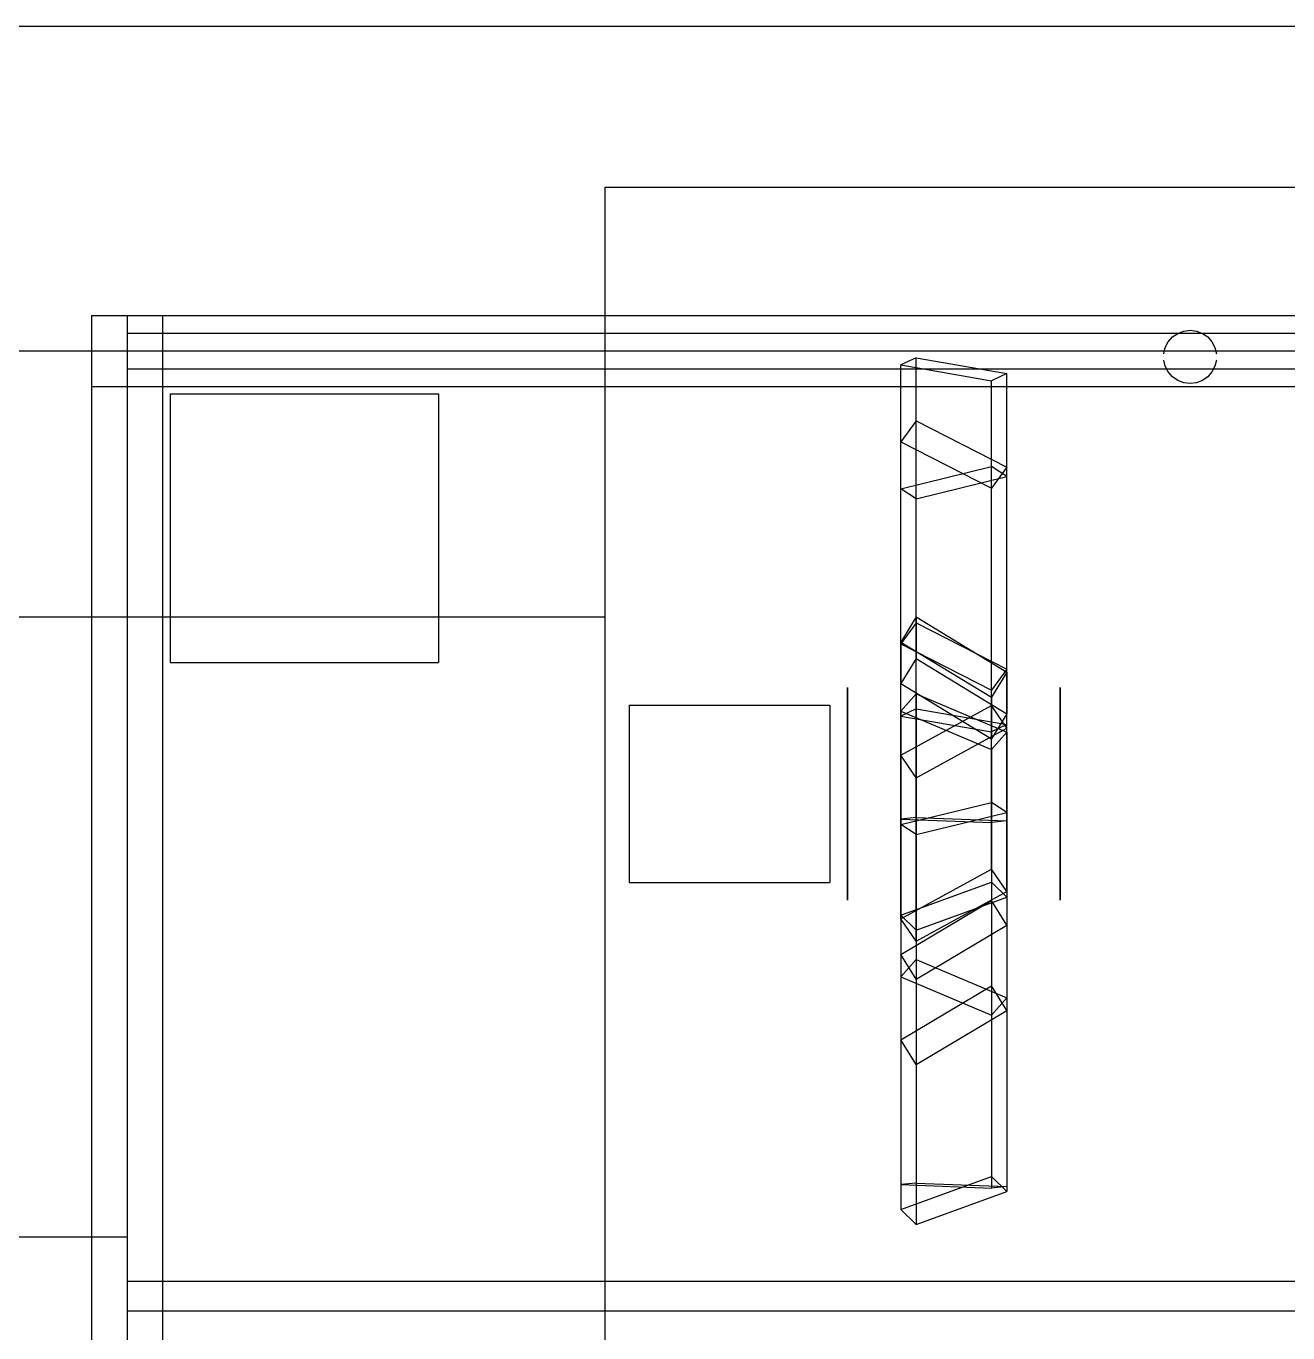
# Model space of a CAD drawing. Header units: millimetres. Extents: x -1175 to 655, y -895 to 720.
# Drawn here: x -434.78 to -411.28, y -331.39 to -307.05 of the extents above; entities that cross this region are included whole.
import ezdxf

# ---------------------------------------------------------------- set-up
doc = ezdxf.new("R2010")
doc.units = ezdxf.units.MM
doc.layers.add('HIDDEN', color=8, linetype='Continuous')
doc.layers.add('VISIBLE', color=7, linetype='Continuous')

msp = doc.modelspace()

# ---------------------------------------------------------------- linework, layer by layer
at = {"layer": 'HIDDEN'}
for points in [[(-492, -307.048), (-352, -307.048)], [(-424, -310.048), (-360, -310.048)], [(-424, -310.048), (-424, -370.048)], [(-433.56, -312.438), (-432.24, -312.438)], [(-433.56, -312.438), (-432.24, -312.438)], [(-433.56, -312.438), (-433.56, -313.758)], [(-433.56, -312.438), (-433.56, -313.758)], [(-432.9, -312.438), (-306.4, -312.438)], [(-432.9, -312.438), (-306.4, -312.438)], [(-432.9, -312.438), (-432.9, -313.758)], [(-432.9, -312.438), (-432.9, -313.758)], [(-432.9, -312.438), (-352, -312.438)], [(-432.9, -312.438), (-306.4, -312.438)], [(-432.9, -312.438), (-432.9, -313.758)], [(-432.9, -312.438), (-432.9, -313.758)], [(-432.24, -312.438), (-432.24, -313.758)], [(-432.24, -312.438), (-432.24, -313.758)], [(-413.33, -312.77), (-413.218, -312.728)], [(-413.218, -312.728), (-413.1, -312.713)], [(-413.1, -312.713), (-412.982, -312.728)], [(-412.982, -312.728), (-412.87, -312.77)], [(-432.9, -312.768), (-306.4, -312.768)], [(-432.9, -312.768), (-306.4, -312.768)], [(-432.9, -312.768), (-432.9, -313.428)], [(-432.9, -312.768), (-432.9, -313.428)], [(-413.563, -313.033), (-413.507, -312.927)], [(-413.507, -312.927), (-413.428, -312.838)], [(-413.428, -312.838), (-413.33, -312.77)], [(-412.87, -312.77), (-412.772, -312.838)], [(-412.772, -312.838), (-412.693, -312.927)], [(-412.693, -312.927), (-412.637, -313.033)], [(-443.9, -313.098), (-432.9, -313.098)], [(-443.9, -313.098), (-432.9, -313.098)], [(-433.56, -313.098), (-432.24, -313.098)], [(-433.56, -313.098), (-432.24, -313.098)], [(-433.56, -313.098), (-433.56, -348.298)], [(-433.56, -313.098), (-433.56, -348.298)], [(-433.56, -313.098), (-432.24, -313.098)], [(-433.56, -313.098), (-432.24, -313.098)], [(-433.56, -313.098), (-433.56, -348.298)], [(-433.56, -313.098), (-433.56, -348.298)], [(-432.9, -313.098), (-306.4, -313.098)], [(-432.9, -313.098), (-306.4, -313.098)], [(-432.9, -313.098), (-432.9, -348.298)], [(-432.9, -313.098), (-432.9, -348.298)], [(-432.9, -313.098), (-306.4, -313.098)], [(-432.9, -313.098), (-306.4, -313.098)], [(-432.9, -313.098), (-432.9, -348.298)], [(-432.9, -313.098), (-432.9, -348.298)], [(-432.9, -313.098), (-432.9, -329.598)], [(-432.9, -313.098), (-432.9, -329.598)], [(-432.24, -313.098), (-432.24, -348.298)], [(-432.24, -313.098), (-432.24, -348.298)], [(-432.24, -313.098), (-432.24, -348.298)], [(-432.24, -313.098), (-432.24, -348.298)], [(-413.591, -313.149), (-413.563, -313.033)], [(-412.637, -313.033), (-412.609, -313.149)], [(-432.9, -313.428), (-306.4, -313.428)], [(-432.9, -313.428), (-306.4, -313.428)], [(-418.2, -313.225), (-418.488, -313.358)], [(-418.488, -313.358), (-416.8, -313.653)], [(-418.488, -319.897), (-418.488, -313.358)], [(-418.2, -313.225), (-416.512, -313.519)], [(-418.2, -319.764), (-418.2, -313.225)], [(-413.563, -313.384), (-413.591, -313.268)], [(-413.507, -313.49), (-413.563, -313.384)], [(-412.637, -313.384), (-412.693, -313.49)], [(-412.609, -313.268), (-412.637, -313.384)], [(-416.512, -313.519), (-416.8, -313.653)], [(-416.8, -320.191), (-416.8, -313.653)], [(-416.512, -320.058), (-416.512, -313.519)], [(-413.428, -313.579), (-413.507, -313.49)], [(-413.33, -313.647), (-413.428, -313.579)], [(-413.218, -313.689), (-413.33, -313.647)], [(-413.1, -313.703), (-413.218, -313.689)], [(-412.982, -313.689), (-413.1, -313.703)], [(-412.87, -313.647), (-412.982, -313.689)], [(-412.772, -313.579), (-412.87, -313.647)], [(-412.693, -313.49), (-412.772, -313.579)], [(-433.56, -313.758), (-432.24, -313.758)], [(-433.56, -313.758), (-432.24, -313.758)], [(-432.9, -313.758), (-306.4, -313.758)], [(-432.9, -313.758), (-306.4, -313.758)], [(-432.9, -313.758), (-352, -313.758)], [(-432.9, -313.758), (-306.4, -313.758)], [(-432.1, -313.898), (-427.1, -313.898)], [(-432.1, -313.898), (-427.1, -313.898)], [(-432.1, -313.898), (-432.1, -318.898)], [(-432.1, -313.898), (-432.1, -318.898)], [(-427.1, -313.898), (-427.1, -318.898)], [(-427.1, -313.898), (-427.1, -318.898)], [(-418.2, -314.401), (-418.488, -314.792)], [(-418.2, -314.401), (-416.512, -315.264)], [(-418.2, -318.163), (-418.2, -314.401)], [(-418.488, -314.792), (-416.8, -315.655)], [(-418.488, -318.554), (-418.488, -314.792)], [(-418.488, -315.663), (-416.8, -315.251)], [(-416.512, -315.438), (-416.8, -315.251)], [(-416.8, -321.506), (-416.8, -315.251)], [(-416.512, -315.264), (-416.8, -315.655)], [(-416.512, -319.027), (-416.512, -315.264)], [(-418.2, -315.85), (-416.512, -315.438)], [(-416.8, -319.418), (-416.8, -315.655)], [(-416.512, -321.693), (-416.512, -315.438)], [(-418.2, -315.85), (-418.488, -315.663)], [(-418.488, -321.919), (-418.488, -315.663)], [(-418.2, -322.105), (-418.2, -315.85)], [(-448, -318.048), (-424, -318.048)], [(-424, -318.048), (-424, -362.048)], [(-424, -318.048), (-424, -362.048)], [(-418.2, -318.053), (-418.488, -318.519)], [(-418.2, -318.053), (-416.512, -319.082)], [(-418.2, -318.053), (-418.2, -318.827)], [(-418.2, -318.163), (-418.488, -318.554)], [(-418.2, -318.163), (-416.512, -319.027)], [(-418.488, -318.519), (-416.8, -319.548)], [(-418.488, -318.519), (-418.488, -319.293)], [(-418.488, -318.554), (-416.8, -319.418)], [(-432.1, -318.898), (-427.1, -318.898)], [(-432.1, -318.898), (-427.1, -318.898)], [(-418.2, -318.827), (-418.488, -319.293)], [(-418.2, -318.827), (-416.512, -319.856)], [(-416.512, -319.027), (-416.8, -319.418)], [(-418.488, -319.293), (-416.8, -320.322)], [(-416.512, -319.082), (-416.8, -319.548)], [(-416.512, -319.082), (-416.512, -319.856)], [(-419.48, -319.368), (-419.48, -319.374)], [(-419.48, -319.396), (-419.48, -319.368)], [(-419.48, -319.374), (-419.48, -319.466)], [(-419.48, -319.532), (-419.48, -319.396)], [(-419.48, -319.466), (-419.48, -319.668)], [(-419.48, -319.773), (-419.48, -319.532)], [(-418.2, -319.485), (-418.488, -319.808)], [(-418.2, -319.485), (-416.512, -320.197)], [(-418.2, -319.485), (-418.2, -324.434)], [(-416.8, -319.548), (-416.8, -320.322)], [(-415.52, -319.368), (-415.52, -319.374)], [(-415.52, -319.396), (-415.52, -319.368)], [(-415.52, -319.374), (-415.52, -319.466)], [(-415.52, -319.532), (-415.52, -319.396)], [(-415.52, -319.466), (-415.52, -319.668)], [(-415.52, -319.773), (-415.52, -319.532)], [(-423.55, -319.698), (-419.81, -319.698)], [(-423.55, -319.698), (-419.81, -319.698)], [(-423.55, -319.698), (-423.55, -322.998)], [(-423.55, -319.698), (-423.55, -322.998)], [(-419.81, -319.698), (-419.81, -322.998)], [(-419.81, -319.698), (-419.81, -322.998)], [(-419.48, -319.668), (-419.48, -319.968)], [(-419.48, -320.106), (-419.48, -319.773)], [(-418.488, -320.629), (-416.8, -319.702)], [(-418.2, -319.764), (-418.488, -319.897)], [(-418.2, -319.764), (-416.512, -320.058)], [(-416.512, -320.122), (-416.8, -319.702)], [(-416.8, -322.747), (-416.8, -319.702)], [(-415.52, -319.668), (-415.52, -319.968)], [(-415.52, -320.106), (-415.52, -319.773)], [(-419.48, -319.968), (-419.48, -320.348)], [(-418.488, -319.808), (-416.8, -320.52)], [(-418.488, -319.808), (-418.488, -324.756)], [(-418.488, -319.897), (-416.8, -320.191)], [(-416.512, -319.856), (-416.8, -320.322)], [(-415.52, -319.968), (-415.52, -320.348)], [(-419.48, -320.511), (-419.48, -320.106)], [(-418.2, -321.048), (-416.512, -320.122)], [(-416.512, -320.058), (-416.8, -320.191)], [(-416.512, -320.197), (-416.8, -320.52)], [(-416.512, -323.167), (-416.512, -320.122)], [(-416.512, -320.197), (-416.512, -325.146)], [(-415.52, -320.511), (-415.52, -320.106)], [(-419.48, -320.348), (-419.48, -320.785)], [(-419.48, -320.965), (-419.48, -320.511)], [(-416.8, -320.52), (-416.8, -325.469)], [(-415.52, -320.348), (-415.52, -320.785)], [(-415.52, -320.965), (-415.52, -320.511)], [(-418.2, -321.048), (-418.488, -320.629)], [(-418.488, -323.673), (-418.488, -320.629)], [(-419.48, -320.785), (-419.48, -321.256)], [(-419.48, -321.441), (-419.48, -320.965)], [(-415.52, -320.785), (-415.52, -321.256)], [(-415.52, -321.441), (-415.52, -320.965)], [(-418.2, -324.093), (-418.2, -321.048)], [(-419.48, -321.256), (-419.48, -321.732)], [(-419.48, -321.911), (-419.48, -321.441)], [(-415.52, -321.256), (-415.52, -321.732)], [(-415.52, -321.911), (-415.52, -321.441)], [(-419.48, -321.732), (-419.48, -322.186)], [(-418.488, -321.919), (-416.8, -321.506)], [(-418.2, -322.105), (-416.512, -321.693)], [(-416.512, -321.693), (-416.8, -321.506)], [(-415.52, -321.732), (-415.52, -322.186)], [(-419.48, -322.349), (-419.48, -321.911)], [(-418.2, -321.789), (-418.488, -321.817)], [(-418.488, -321.817), (-416.8, -321.88)], [(-418.488, -321.817), (-418.488, -328.625)], [(-418.2, -322.105), (-418.488, -321.919)], [(-418.2, -321.789), (-416.512, -321.852)], [(-418.2, -321.789), (-418.2, -328.596)], [(-416.512, -321.852), (-416.8, -321.88)], [(-416.8, -321.88), (-416.8, -328.688)], [(-416.512, -321.852), (-416.512, -328.659)], [(-415.52, -322.349), (-415.52, -321.911)], [(-419.48, -322.186), (-419.48, -322.591)], [(-415.52, -322.186), (-415.52, -322.591)], [(-419.48, -322.729), (-419.48, -322.349)], [(-415.52, -322.729), (-415.52, -322.349)], [(-419.48, -322.591), (-419.48, -322.924)], [(-415.52, -322.591), (-415.52, -322.924)], [(-419.48, -323.029), (-419.48, -322.729)], [(-419.48, -322.924), (-419.48, -323.165)], [(-418.488, -323.673), (-416.8, -322.747)], [(-416.512, -323.167), (-416.8, -322.747)], [(-415.52, -323.029), (-415.52, -322.729)], [(-415.52, -322.924), (-415.52, -323.165)], [(-423.55, -322.998), (-419.81, -322.998)], [(-423.55, -322.998), (-419.81, -322.998)], [(-419.48, -323.23), (-419.48, -323.029)], [(-419.48, -323.165), (-419.48, -323.301)], [(-418.488, -323.607), (-416.8, -322.991)], [(-418.2, -324.093), (-416.512, -323.167)], [(-416.8, -322.991), (-416.8, -328.473)], [(-416.512, -323.27), (-416.8, -322.991)], [(-415.52, -323.23), (-415.52, -323.029)], [(-415.52, -323.165), (-415.52, -323.301)], [(-419.48, -323.323), (-419.48, -323.23)], [(-419.48, -323.301), (-419.48, -323.328)], [(-419.48, -323.328), (-419.48, -323.323)], [(-418.488, -324.34), (-416.8, -323.334)], [(-418.2, -323.886), (-416.512, -323.27)], [(-416.8, -323.334), (-416.8, -324.924)], [(-416.512, -323.79), (-416.8, -323.334)], [(-416.512, -323.27), (-416.512, -328.752)], [(-415.52, -323.323), (-415.52, -323.23)], [(-415.52, -323.301), (-415.52, -323.328)], [(-415.52, -323.328), (-415.52, -323.323)], [(-418.488, -323.607), (-418.488, -329.088)], [(-418.2, -323.886), (-418.488, -323.607)], [(-418.2, -324.093), (-418.488, -323.673)], [(-418.2, -324.796), (-416.512, -323.79)], [(-418.2, -323.886), (-418.2, -329.367)], [(-416.512, -323.79), (-416.512, -325.38)], [(-418.488, -324.34), (-418.488, -325.93)], [(-418.2, -324.796), (-418.488, -324.34)], [(-418.2, -324.434), (-418.488, -324.756)], [(-418.2, -324.434), (-416.512, -325.146)], [(-418.488, -324.756), (-416.8, -325.469)], [(-418.2, -324.796), (-418.2, -326.386)], [(-418.488, -325.93), (-416.8, -324.924)], [(-416.512, -325.38), (-416.8, -324.924)], [(-416.512, -325.146), (-416.8, -325.469)], [(-418.2, -326.386), (-416.512, -325.38)], [(-418.2, -326.386), (-418.488, -325.93)], [(-418.488, -329.088), (-416.8, -328.473)], [(-416.512, -328.752), (-416.8, -328.473)], [(-418.2, -328.596), (-418.488, -328.625)], [(-418.488, -328.625), (-416.8, -328.688)], [(-418.2, -328.596), (-416.512, -328.659)], [(-418.2, -329.367), (-416.512, -328.752)], [(-416.512, -328.659), (-416.8, -328.688)], [(-418.2, -329.367), (-418.488, -329.088)], [(-443.9, -329.598), (-432.9, -329.598)], [(-443.9, -329.598), (-432.9, -329.598)], [(-432.9, -330.423), (-386.15, -330.423)], [(-432.9, -330.423), (-386.15, -330.423)], [(-432.9, -330.423), (-432.9, -330.973)], [(-432.9, -330.423), (-432.9, -330.973)], [(-432.9, -330.973), (-386.15, -330.973)], [(-432.9, -330.973), (-386.15, -330.973)]]:
    msp.add_lwpolyline(points, dxfattribs=at)
at = {"layer": 'VISIBLE'}
for points in [[(-492, -307.048), (-352, -307.048)], [(-424, -310.048), (-360, -310.048)], [(-424, -310.048), (-424, -332.048)], [(-448, -318.048), (-424, -318.048)]]:
    msp.add_lwpolyline(points, dxfattribs=at)

doc.saveas('drawing.dxf')
